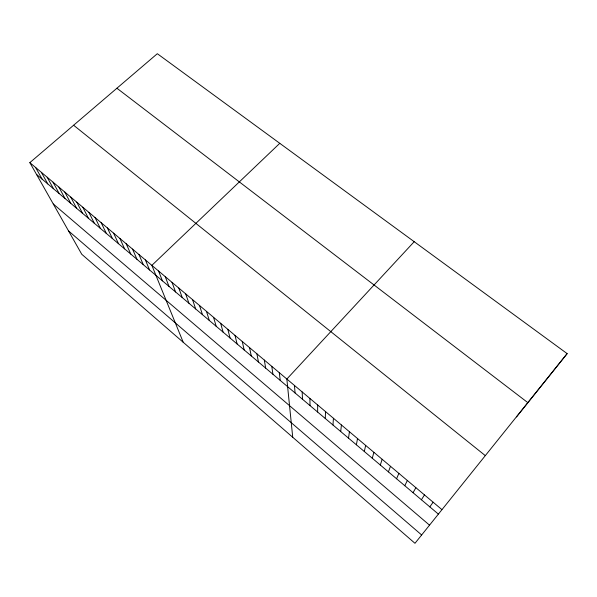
<?xml version="1.0" encoding="UTF-8"?>
<svg xmlns="http://www.w3.org/2000/svg" width="597" height="597" viewBox="0 0 597 597"><rect width="100%" height="100%" fill="white"/><g stroke="black" fill="none" stroke-linecap="round" stroke-linejoin="round"><path stroke-width="0.9" d="M317.634 412.042L317.679 404.997M325.275 418.497L325.529 411.609M332.969 425.004L333.439 418.266M340.715 431.556L341.409 424.974M348.521 438.153L349.432 431.728M356.387 444.795L357.521 438.541M364.304 451.496L365.67 445.399M372.282 458.235L373.879 452.31M380.319 465.033L382.147 459.28M388.416 471.876L390.483 466.294M396.572 478.772L398.878 473.369M404.788 485.719L407.341 480.495M413.072 492.719L415.87 487.674M421.415 499.771L424.467 494.906M429.818 506.875L433.123 502.204M567.15 353.618L414.975 543.3L81.767 254.277L29.85 162.638L157.317 53.7L567.15 353.618L516.509 416.915M414.206 241.688L286.851 379.035L292.724 437.258M279.784 143.317L151.854 265.367L183.234 342.29M116.915 88.229L527.785 402.609M73.61 125.243L485.234 455.563M29.85 162.638L441.855 509.554M36.507 174.399L438.288 514.032M53.26 203.965L429.467 525.106M68.543 230.935L421.624 534.957M35.589 167.473L42.133 179.152M41.365 172.332L47.79 183.936M47.17 177.227L53.484 188.749M53.021 182.152L59.215 193.592M58.902 187.1L64.976 198.458M64.827 192.085L70.774 203.361M70.782 197.107L76.617 208.293M76.782 202.152L82.483 213.263M82.811 207.234L88.393 218.256M88.886 212.353L94.341 223.285M95.005 217.502L100.326 228.338M101.154 222.681L106.348 233.427M107.348 227.897L112.408 238.554M113.579 233.143L118.505 243.71M119.855 238.427L124.639 248.897M126.176 243.748L130.818 254.113M132.527 249.098L137.034 259.374M138.929 254.486L143.287 264.658M145.37 259.911L149.586 269.978M158.526 270.986L162.436 280.851M165.235 276.635L168.996 286.396M171.996 282.329L175.6 291.978M178.809 288.06L182.249 297.597M185.66 293.836L188.943 303.254M192.562 299.649L195.682 308.955M199.517 305.5L202.465 314.686M206.51 311.388L209.301 320.462M213.562 317.328L216.174 326.275M220.659 323.298L223.099 332.126M227.808 329.32L230.076 338.021M235.002 335.38L237.091 343.954M242.255 341.484L244.158 349.932M249.553 347.633L251.277 355.946M256.904 353.82L258.449 362.006M264.314 360.058L265.665 368.11M271.769 366.342L272.933 374.252M279.284 372.662L280.254 380.438M294.478 385.453L295.045 392.945M302.157 391.923L302.522 399.266M309.888 398.438L310.052 405.632"/></g></svg>
